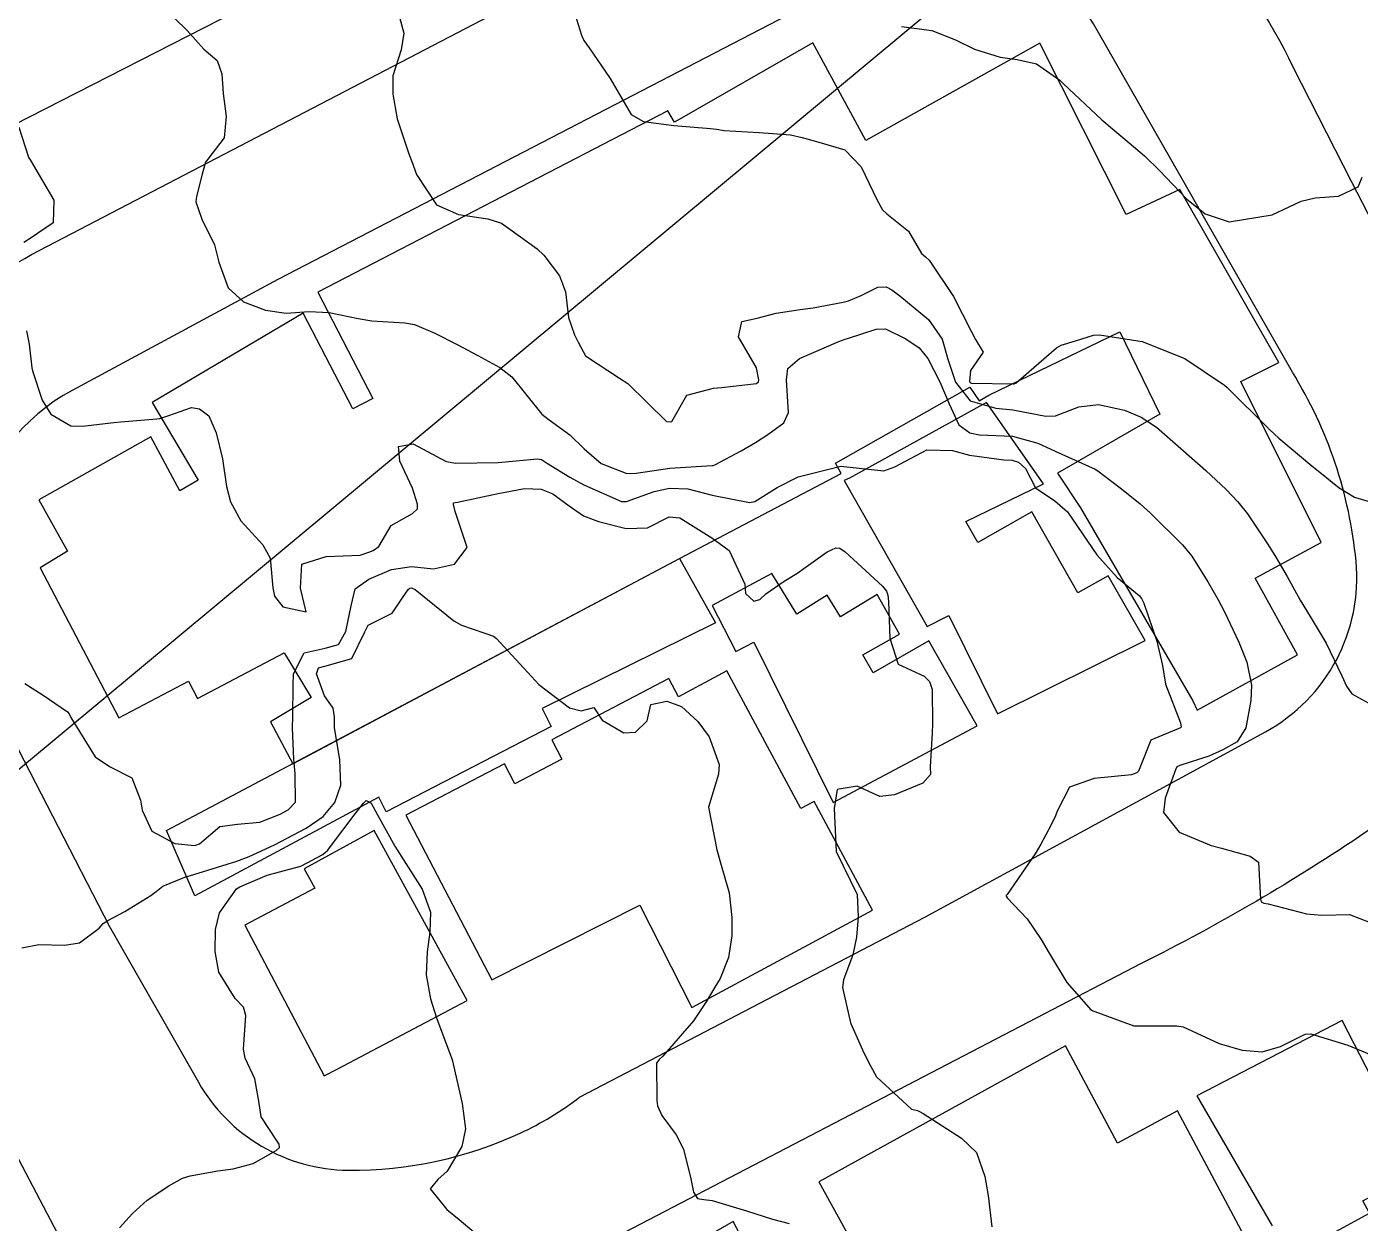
# Model space of a CAD drawing. Header units: metres. Extents: x 298520 to 308411, y 7433745 to 7450750.
# Drawn here: x 302715.3 to 302777.6, y 7441090.7 to 7441146.6 of the extents above; entities that cross this region are included whole.
import ezdxf

# ---------------------------------------------------------------- set-up
doc = ezdxf.new("R2010")
doc.units = ezdxf.units.M
doc.header["$LTSCALE"] = 10
doc.linetypes.add('CONTINUO', pattern=[0])
for name, color, linetype in [('Curvas de Nivel 1m', 11, 'Continuous'), ('Curvas de Nivel 5m', 15, 'Continuous'), ('Edificações', 30, 'Continuous'), ('TEXTO', 45, 'Continuous'), ('Vias Primárias', 230, 'Continuous')]:
    doc.layers.add(name, color=color, linetype=linetype)

msp = doc.modelspace()

# ---------------------------------------------------------------- linework, layer by layer
at = {"layer": 'Curvas de Nivel 1m', "flags": 128}
for points, elevation in [([(302721.595, 7441147.634), (302722.797, 7441146.458), (302723.574, 7441145.586), (302724.194, 7441145.065), (302724.412, 7441144.442), (302724.473, 7441143.517), (302724.621, 7441142.439), (302724.519, 7441141.444), (302723.754, 7441140.448), (302723.645, 7441140.314), (302723.502, 7441139.745), (302723.231, 7441138.709), (302723.204, 7441138.453), (302723.475, 7441137.648), (302724.071, 7441136.444), (302724.271, 7441135.625), (302724.707, 7441134.437), (302725.433, 7441133.771), (302726.449, 7441133.393), (302727.426, 7441133.251), (302728.491, 7441133.326), (302729.426, 7441133.284), (302730.787, 7441132.995), (302731.421, 7441132.889), (302732.962, 7441132.793), (302733.419, 7441132.716), (302734.365, 7441132.32), (302735.408, 7441131.785), (302736.382, 7441131.275), (302737.397, 7441130.703), (302737.957, 7441130.274), (302739.367, 7441128.53), (302739.708, 7441128.255), (302740.68, 7441127.564), (302741.35, 7441126.903), (302742.135, 7441126.222), (302743.338, 7441125.752), (302743.78, 7441125.765), (302745.341, 7441126.011), (302747.317, 7441126.134), (302747.343, 7441126.132), (302747.372, 7441126.131), (302747.449, 7441126.159), (302748.677, 7441126.819), (302749.354, 7441127.205), (302749.918, 7441127.574), (302750.668, 7441128.127), (302750.886, 7441128.609), (302750.805, 7441130.126), (302750.867, 7441130.657), (302751.403, 7441131.122), (302753.242, 7441131.924), (302753.412, 7441131.986), (302753.489, 7441132.013), (302753.695, 7441132.087), (302754.99, 7441132.504), (302755.42, 7441132.51), (302756.369, 7441132.056), (302756.99, 7441131.628), (302757.404, 7441131.126), (302757.961, 7441130.034), (302758.395, 7441129.013), (302758.855, 7441128.025), (302759.359, 7441127.648), (302759.809, 7441127.565), (302761.358, 7441127.502), (302762.546, 7441127.174), (302763.351, 7441126.804), (302765.216, 7441125.951), (302765.342, 7441125.885), (302766.445, 7441125.045), (302767.327, 7441124.336), (302767.794, 7441123.915), (302769.301, 7441122.421), (302769.729, 7441121.896), (302770.477, 7441120.692), (302770.945, 7441119.883), (302771.264, 7441119.29), (302771.94, 7441117.87), (302772.302, 7441116.932), (302772.522, 7441115.861), (302772.498, 7441115.143), (302772.257, 7441113.864), (302771.848, 7441113.215), (302771.187, 7441112.843), (302770.535, 7441112.535), (302769.176, 7441112.104), (302769.039, 7441112.037), (302768.97, 7441111.902), (302768.495, 7441110.571), (302768.417, 7441109.907), (302769.139, 7441108.989), (302770.643, 7441108.372), (302771.128, 7441108.247), (302772.461, 7441107.86), (302772.854, 7441107.588), (302772.938, 7441105.852), (302772.982, 7441105.732), (302773.101, 7441105.678), (302773.304, 7441105.645), (302775.096, 7441105.174), (302775.815, 7441105.104), (302777.096, 7441105.139), (302778.062, 7441104.765)], 746), ([(302740.836, 7441147.482), (302741.214, 7441146.236), (302741.335, 7441145.989), (302741.577, 7441145.653), (302742.558, 7441144.22), (302743.538, 7441142.528), (302744.123, 7441142.204), (302745.531, 7441142.016), (302747.254, 7441141.888), (302747.53, 7441141.847), (302747.893, 7441141.792), (302749.528, 7441141.687), (302750.99, 7441141.58), (302751.526, 7441141.457), (302752.417, 7441141.208), (302753.521, 7441140.878), (302754.284, 7441140.082), (302755.029, 7441138.536), (302755.284, 7441138.072), (302755.481, 7441137.889), (302756.503, 7441137.084), (302757.105, 7441136.045), (302757.298, 7441135.879), (302757.46, 7441135.729), (302758.595, 7441134.028), (302759.419, 7441132.414), (302759.635, 7441132.018), (302759.994, 7441131.428), (302759.398, 7441130.563), (302759.356, 7441130.058), (302759.368, 7441130.02), (302759.392, 7441129.986), (302759.44, 7441129.972), (302761.392, 7441129.943), (302761.443, 7441129.948), (302761.535, 7441129.998), (302763.409, 7441131.628), (302763.628, 7441131.751), (302764.302, 7441131.961), (302765.148, 7441132.221), (302765.417, 7441132.241), (302767.413, 7441131.92), (302769.405, 7441131.136), (302771.268, 7441129.881), (302771.391, 7441129.771), (302773.315, 7441127.851), (302773.337, 7441127.825), (302773.362, 7441127.807), (302773.794, 7441127.41), (302775.346, 7441126.106), (302775.505, 7441125.988), (302775.716, 7441125.824), (302776.614, 7441125.089), (302777.331, 7441124.651), (302778.948, 7441124.162)], 744), ([(302756.172, 7441146.644), (302757.587, 7441146.461), (302758.691, 7441146.029), (302759.579, 7441145.595), (302760.783, 7441145.209), (302761.574, 7441145.101), (302762.481, 7441144.896), (302763.565, 7441144.144), (302763.741, 7441143.968), (302765.538, 7441142.284), (302765.716, 7441142.129), (302765.941, 7441141.944), (302766.806, 7441141.211), (302767.52, 7441140.61), (302768.233, 7441139.913), (302769.493, 7441138.59), (302770.366, 7441137.891), (302771.479, 7441137.525), (302773.483, 7441137.85), (302774.846, 7441138.483), (302775.495, 7441138.639), (302776.585, 7441138.725), (302777.503, 7441139.156), (302777.702, 7441139.606)], 743), ([(302714.928, 7441141.95), (302715.388, 7441140.542), (302715.51, 7441140.335), (302716.564, 7441138.529), (302716.531, 7441137.471), (302715.465, 7441136.741), (302715.159, 7441136.545)], 747), ([(302715.294, 7441132.424), (302715.405, 7441131.794), (302715.539, 7441130.692), (302715.573, 7441130.547), (302716.014, 7441129.175), (302716.428, 7441128.534), (302717.365, 7441127.988), (302717.907, 7441127.973), (302719.367, 7441128.134), (302719.694, 7441128.169), (302721.371, 7441128.31), (302721.514, 7441128.325), (302721.945, 7441128.464), (302722.998, 7441128.832), (302723.376, 7441128.776), (302723.808, 7441128.446), (302724.151, 7441127.652), (302724.444, 7441126.439), (302724.625, 7441125.142), (302724.819, 7441124.435), (302725.31, 7441123.54), (302726.334, 7441122.414), (302726.673, 7441121.796), (302726.803, 7441120.407), (302726.878, 7441120.015), (302727.264, 7441119.528), (302728.357, 7441119.294), (302728.083, 7441120.392), (302728.155, 7441121.521), (302729.288, 7441121.868), (302730.873, 7441121.94), (302731.29, 7441122.074), (302731.486, 7441122.153), (302731.752, 7441122.345), (302732.32, 7441123.327), (302733.316, 7441123.89), (302733.551, 7441124.096), (302733.56, 7441124.328), (302733.33, 7441125.07), (302732.735, 7441126.336), (302732.675, 7441127.011), (302733.351, 7441127.133), (302734.894, 7441126.314), (302735.342, 7441126.237), (302737.328, 7441126.265), (302737.496, 7441126.278), (302739.16, 7441126.447), (302739.344, 7441126.41), (302739.438, 7441126.353), (302739.579, 7441126.256), (302740.675, 7441125.579), (302741.333, 7441125.217), (302743.091, 7441124.446), (302743.325, 7441124.442), (302744.613, 7441124.914), (302745.332, 7441125.07), (302746.187, 7441125.033), (302747.329, 7441124.745), (302749.063, 7441124.406), (302749.326, 7441124.45), (302750.355, 7441125.107), (302751.338, 7441125.6), (302753.343, 7441126.09), (302755.341, 7441125.876), (302755.854, 7441126.062), (302757.351, 7441126.857), (302758.552, 7441126.827), (302759.349, 7441126.609), (302760.953, 7441126.398), (302761.347, 7441126.374), (302761.636, 7441126.286), (302761.964, 7441125.991), (302762.433, 7441125.083), (302763.328, 7441124.476), (302763.925, 7441123.964), (302765.293, 7441121.95), (302766.244, 7441120.897), (302767.274, 7441120.055), (302767.391, 7441119.919), (302767.493, 7441119.694), (302768.1, 7441117.911), (302768.362, 7441116.779), (302768.51, 7441115.907), (302769.205, 7441114.095), (302769.242, 7441113.9), (302769.228, 7441113.874), (302769.202, 7441113.866), (302767.823, 7441113.284), (302767.268, 7441111.919), (302767.244, 7441111.847), (302767.171, 7441111.768), (302766.914, 7441111.667), (302765.168, 7441111.492), (302764.026, 7441111.1), (302763.444, 7441109.967), (302763.372, 7441109.746), (302763.143, 7441109.305), (302762.68, 7441108.427), (302762.409, 7441107.981), (302761.104, 7441106.076), (302761.069, 7441106.035), (302761.063, 7441106), (302761.102, 7441105.917), (302762.044, 7441104.938), (302762.7, 7441103.976), (302763.073, 7441103.327), (302763.896, 7441101.962), (302765.04, 7441100.666), (302767.033, 7441099.93), (302769.033, 7441099.93), (302769.33, 7441099.897), (302771.021, 7441099.106), (302772.082, 7441098.799), (302773.016, 7441098.716), (302773.887, 7441098.975), (302775.029, 7441099.547), (302775.292, 7441099.564), (302777.021, 7441099.038), (302778.308, 7441098.496)], 747), ([(302715.217, 7441115.943), (302716.062, 7441115.388), (302717.204, 7441114.612), (302717.284, 7441114.519), (302717.367, 7441114.352), (302718.501, 7441112.507), (302719.168, 7441112.058), (302720.208, 7441111.529), (302720.618, 7441110.478), (302720.692, 7441110.02), (302721.139, 7441109.043), (302722.211, 7441108.459), (302723.132, 7441108.367), (302723.205, 7441108.376), (302723.376, 7441108.448), (302724.322, 7441109.257), (302725.142, 7441109.37), (302726.192, 7441109.463), (302727.147, 7441109.832), (302727.516, 7441110.029), (302727.854, 7441110.393), (302727.847, 7441111.713), (302727.771, 7441112.394), (302727.722, 7441113.867), (302727.726, 7441114.395), (302727.747, 7441115.865), (302727.766, 7441116.395), (302728.254, 7441117.373), (302729.241, 7441117.585), (302729.861, 7441117.754), (302730.213, 7441118.366), (302730.464, 7441119.561), (302730.648, 7441120.359), (302731.278, 7441120.809), (302732.349, 7441121.273), (302733.284, 7441121.402), (302734.302, 7441121.301), (302735.285, 7441121.522), (302735.876, 7441122.301), (302735.318, 7441123.982), (302735.235, 7441124.311), (302735.246, 7441124.388), (302735.324, 7441124.404), (302735.429, 7441124.413), (302737.328, 7441124.816), (302738.552, 7441125.046), (302739.331, 7441125.024), (302739.873, 7441124.797), (302740.638, 7441124.24), (302741.316, 7441123.775), (302742.02, 7441123.515), (302743.308, 7441123.191), (302744.298, 7441123.211), (302745.316, 7441123.732), (302745.818, 7441123.68), (302747.302, 7441122.751), (302748.122, 7441122.152), (302748.845, 7441120.577), (302748.876, 7441120.144), (302749.268, 7441119.785), (302749.547, 7441119.859), (302749.837, 7441120.134), (302750.684, 7441120.72), (302751.282, 7441121.078), (302752.693, 7441122.099), (302753.102, 7441122.286), (302753.296, 7441122.265), (302753.539, 7441122.088), (302755.277, 7441120.491), (302755.465, 7441120.257), (302755.528, 7441120.066), (302755.562, 7441119.772), (302755.631, 7441118.064), (302756.017, 7441116.844), (302757.225, 7441116.281), (302757.482, 7441116.037), (302757.601, 7441115.654), (302757.625, 7441114.036), (302757.597, 7441113.636), (302757.518, 7441112.037), (302757.527, 7441111.679), (302757.165, 7441111.278), (302755.837, 7441110.737), (302755.159, 7441110.652), (302754.105, 7441111.139), (302753.162, 7441110.986), (302753.031, 7441110.092), (302753.123, 7441108.09), (302754.097, 7441106.08), (302754.141, 7441105.03), (302754.07, 7441104.08), (302753.892, 7441103.26), (302753.459, 7441102.086), (302753.414, 7441101.722), (302753.783, 7441100.082), (302754.414, 7441098.681), (302754.725, 7441098.073), (302755.005, 7441097.546), (302756.633, 7441096.045), (302756.917, 7441095.976), (302756.982, 7441095.952), (302757.184, 7441095.835), (302758.97, 7441094.689), (302759.67, 7441094.013), (302760.067, 7441092.887), (302760.224, 7441092.007), (302760.389, 7441090.535)], 748), ([(302715.068, 7441103.584), (302715.87, 7441103.739), (302717.071, 7441103.709), (302717.764, 7441103.821), (302718.68, 7441104.504), (302718.868, 7441104.72), (302719.087, 7441104.867), (302719.884, 7441105.282), (302721.098, 7441106.025), (302721.346, 7441106.222), (302721.661, 7441106.464), (302722.68, 7441106.884), (302723.111, 7441107.005), (302724.208, 7441107.348), (302725.121, 7441107.638), (302725.696, 7441107.85), (302726.874, 7441108.404), (302727.134, 7441108.531), (302728.353, 7441109.175), (302729.146, 7441109.722), (302729.691, 7441110.372), (302729.974, 7441111.181), (302729.929, 7441112.369), (302729.684, 7441113.884), (302729.675, 7441114.373), (302729.624, 7441114.791), (302729.213, 7441115.361), (302728.84, 7441116.384), (302728.937, 7441116.673), (302729.228, 7441116.745), (302730.482, 7441117.114), (302731.095, 7441118.352), (302731.256, 7441118.667), (302732.38, 7441119.221), (302733.115, 7441120.332), (302733.205, 7441120.4), (302733.274, 7441120.405), (302733.441, 7441120.328), (302735.258, 7441118.862), (302735.615, 7441118.663), (302736.696, 7441118.288), (302737.113, 7441118.153), (302737.241, 7441118.046), (302738.879, 7441116.263), (302739.219, 7441115.894), (302740.652, 7441114.802), (302741.207, 7441114.658), (302741.794, 7441114.816), (302742.18, 7441114.225), (302743.194, 7441113.638), (302743.741, 7441113.658), (302744.292, 7441114.199), (302744.452, 7441114.956), (302745.212, 7441115.116), (302745.889, 7441114.859), (302746.66, 7441114.168), (302747.192, 7441113.445), (302747.654, 7441112.155), (302747.626, 7441111.698), (302747.153, 7441110.16), (302747.541, 7441108.156), (302747.715, 7441107.563), (302748.115, 7441106.15), (302748.242, 7441104.997), (302748.244, 7441104.148), (302748.087, 7441103.13), (302747.698, 7441102.154), (302747.455, 7441101.75), (302747.042, 7441101.06), (302746.451, 7441100.169), (302745.016, 7441098.517), (302744.841, 7441098.366), (302744.727, 7441098.193), (302744.736, 7441096.443), (302744.769, 7441096.192), (302744.979, 7441095.751), (302745.637, 7441094.848), (302745.993, 7441094.175), (302746.333, 7441092.778), (302746.457, 7441092.167), (302746.636, 7441091.87), (302746.929, 7441091.812), (302747.317, 7441091.768), (302748.924, 7441091.295), (302750.15, 7441090.899), (302750.919, 7441090.699)], 749)]:
    msp.add_lwpolyline(points, dxfattribs=dict(at, elevation=elevation))
at = {"layer": 'Curvas de Nivel 5m', "flags": 128}
for points, elevation in [([(302732.669, 7441147.262), (302732.926, 7441146.337), (302732.79, 7441145.553), (302732.406, 7441144.342), (302732.409, 7441143.483), (302732.603, 7441142.339), (302733.154, 7441140.696), (302733.296, 7441140.332), (302733.504, 7441139.73), (302734.446, 7441138.32), (302735.478, 7441137.863), (302736.844, 7441137.656), (302737.475, 7441137.457), (302739.155, 7441136.263), (302739.46, 7441135.967), (302740.197, 7441134.996), (302740.472, 7441134.245), (302740.616, 7441133.051), (302740.899, 7441132.238), (302741.062, 7441131.888), (302741.403, 7441131.256), (302742.995, 7441130.214), (302743.389, 7441129.962), (302745.188, 7441128.192), (302745.363, 7441128.168), (302745.441, 7441128.189), (302746.144, 7441129.416), (302747.387, 7441129.737), (302747.763, 7441129.78), (302749.39, 7441129.961), (302749.489, 7441130.041), (302749.498, 7441130.139), (302749.398, 7441130.688), (302748.55, 7441132.149), (302748.716, 7441132.855), (302749.426, 7441133.016), (302750.313, 7441133.248), (302751.432, 7441133.415), (302752.04, 7441133.498), (302753.438, 7441133.762), (302753.696, 7441133.83), (302754.289, 7441134.082), (302755.059, 7441134.462), (302755.447, 7441134.475), (302755.724, 7441134.344), (302756.086, 7441134.06), (302757.427, 7441132.953), (302758.077, 7441132.033), (302758.34, 7441131.094), (302758.698, 7441130.027), (302759.38, 7441129.153), (302760.58, 7441128.803), (302761.374, 7441128.726), (302762.917, 7441128.429), (302763.37, 7441128.449), (302764.463, 7441128.873), (302765.378, 7441128.976), (302766.593, 7441128.713), (302767.37, 7441128.388), (302768.08, 7441127.913), (302769.352, 7441126.821), (302770.387, 7441125.89), (302771.334, 7441125.01), (302771.891, 7441124.434), (302772.333, 7441123.865), (302773.301, 7441122.42), (302773.658, 7441121.846), (302774.184, 7441120.941), (302774.806, 7441119.835), (302775.261, 7441119.069), (302776.014, 7441117.822), (302776.75, 7441116.293), (302776.958, 7441115.813), (302777.219, 7441115.46), (302778.286, 7441114.866)], 745), ([(302719.626, 7441090.493), (302720.24, 7441091.166), (302720.926, 7441091.787), (302721.936, 7441092.465), (302722.58, 7441092.812), (302722.94, 7441092.93), (302724.222, 7441093.159), (302724.945, 7441093.251), (302725.871, 7441093.494), (302726.959, 7441094.112), (302727.113, 7441094.246), (302727.09, 7441094.399), (302726.965, 7441094.587), (302726.255, 7441095.69), (302726.151, 7441096.412), (302725.961, 7441097.453), (302725.51, 7441098.423), (302725.433, 7441098.84), (302725.539, 7441100.422), (302725.427, 7441100.814), (302725.041, 7441101.216), (302724.272, 7441102.438), (302724.098, 7441103.409), (302724.122, 7441104.44), (302724.303, 7441105.226), (302725.102, 7441106.335), (302725.257, 7441106.428), (302726.54, 7441106.98), (302727.114, 7441107.141), (302728.113, 7441107.395), (302729.126, 7441107.948), (302729.367, 7441108.14), (302729.543, 7441108.374), (302730.643, 7441109.853), (302731.033, 7441110.352), (302731.154, 7441110.469), (302731.399, 7441110.348), (302731.686, 7441109.806), (302732.494, 7441108.336), (302733.118, 7441107.355), (302733.773, 7441106.323), (302734.16, 7441105.251), (302734.139, 7441104.319), (302734.001, 7441103.389), (302733.965, 7441102.321), (302734.166, 7441101.195), (302734.446, 7441100.316), (302735.017, 7441098.761), (302735.145, 7441098.439), (302735.189, 7441098.307), (302735.238, 7441098.078), (302735.639, 7441096.3), (302735.801, 7441095.128), (302735.625, 7441094.3), (302734.945, 7441093.139), (302734.501, 7441092.753), (302734.147, 7441092.318), (302734.923, 7441091.349), (302735.501, 7441090.883), (302736.209, 7441090.291)], 750)]:
    msp.add_lwpolyline(points, dxfattribs=dict(at, elevation=elevation))
at = {"layer": 'Edificações'}
for points in [[(302708.159, 7441154.148), (302722.757, 7441160.848), (302728.161, 7441150.682), (302725.078, 7441149.043), (302725.786, 7441147.713), (302714.678, 7441142.036), (302710.243, 7441150.12)], [(302760.252, 7441129.409), (302766.374, 7441132.373), (302768.234, 7441128.532), (302763.464, 7441125.766), (302764.534, 7441124.156), (302769.777, 7441115.123), (302769.991, 7441114.69), (302774.679, 7441117.285), (302772.699, 7441120.864), (302775.785, 7441122.532), (302772.026, 7441130.058), (302773.797, 7441130.942), (302769.172, 7441139.035), (302766.666, 7441137.864), (302762.637, 7441145.862), (302754.502, 7441141.317), (302752.024, 7441145.889), (302745.56, 7441142.181), (302745.26, 7441142.705), (302728.9, 7441134.235), (302731.473, 7441129.266), (302730.528, 7441128.776), (302728.213, 7441133.248), (302721.159, 7441129.073), (302723.307, 7441125.442), (302722.458, 7441124.94), (302721.093, 7441127.47), (302715.861, 7441124.526), (302717.21, 7441122.13), (302715.921, 7441121.342), (302719.603, 7441114.341), (302722.853, 7441116.049), (302723.277, 7441115.244), (302727.328, 7441117.374), (302728.591, 7441115.291), (302726.69, 7441114.139), (302727.725, 7441112.188), (302735.942, 7441116.549), (302745.806, 7441121.784), (302753.348, 7441125.759), (302753.083, 7441126.235), (302759.364, 7441129.794), (302759.795, 7441129.143)], [(302760.652, 7441114.524), (302767.555, 7441117.944), (302765.835, 7441120.976), (302764.414, 7441120.17), (302762.257, 7441123.97), (302759.73, 7441122.536), (302759.179, 7441123.506), (302762.812, 7441125.265), (302760.137, 7441129.074), (302753.734, 7441125.539), (302753.494, 7441125.422), (302757.373, 7441118.599), (302758.376, 7441119.115)], [(302721.834, 7441109.062), (302745.806, 7441121.784), (302747.483, 7441118.772), (302739.379, 7441114.765), (302739.795, 7441113.923), (302732.095, 7441109.947), (302731.748, 7441110.62), (302723.155, 7441106.02)], [(302747.327, 7441119.59), (302748.434, 7441117.44), (302749.264, 7441117.868), (302752.972, 7441110.369), (302759.713, 7441113.957), (302757.455, 7441117.928), (302754.843, 7441116.442), (302754.367, 7441117.278), (302756.077, 7441118.25), (302755.027, 7441120.098), (302753.326, 7441119.05), (302752.702, 7441120.063), (302751.279, 7441119.186), (302750.11, 7441121.083)], [(302733.011, 7441109.779), (302737.031, 7441102.08), (302743.949, 7441105.582), (302746.374, 7441100.791), (302754.819, 7441105.34), (302752.083, 7441110.42), (302751.47, 7441110.089), (302748.01, 7441116.531), (302745.756, 7441115.321), (302745.3, 7441116.169), (302739.831, 7441113.312), (302740.304, 7441112.407), (302738.099, 7441111.255), (302737.614, 7441112.183)], [(302725.488, 7441104.649), (302729.202, 7441097.594), (302729.809, 7441097.914), (302735.88, 7441101.126), (302731.539, 7441109.063), (302728.263, 7441107.272), (302728.757, 7441106.368)]]:
    msp.add_lwpolyline(points, close=True, dxfattribs=at)
for points in [[(302773.726, 7441088.824), (302778.043, 7441091.178), (302777.727, 7441091.757), (302780.359, 7441093.192), (302776.755, 7441100.179), (302769.969, 7441096.664), (302773.496, 7441090.582)], [(302772.308, 7441089.894), (302769.071, 7441095.958), (302766.261, 7441094.458), (302763.838, 7441098.995), (302752.316, 7441092.647), (302754.768, 7441088.196)], [(302750.725, 7441086.195), (302748.311, 7441090.79), (302742.875, 7441087.654)]]:
    msp.add_lwpolyline(points, dxfattribs=at)
at = {"layer": 'TEXTO', "linetype": 'CONTINUO'}
msp.add_polyline3d([(302781.52, 7441167.356, 0), (302620.035, 7441032.947, 0)], dxfattribs=at)
at = {"layer": 'Vias Primárias'}
msp.add_lwpolyline([(302639.243, 7441235.899), (302646.945, 7441221.905), (302654.242, 7441208.536), (302667.229, 7441184.589), (302722.49, 7441079.281)], dxfattribs=at)
at = {"layer": 'Vias Primárias', "elevation": 722.311}
msp.add_lwpolyline([(302704.527, 7441136.197, 0.29851), (302715.529, 7441135.993), (302747.436, 7441152.635, -0.097901), (302756.75, 7441155.369, -0.013881), (302760.169, 7441155.584, -0.110186), (302764.844, 7441154.711, -0.105053), (302770.327, 7441150.85, -0.076151), (302774.456, 7441144.764), (302777.201, 7441139.388), (302782.511, 7441129.095, -0.121827), (302783.806, 7441123.656, -0.126337), (302780.729, 7441112.093, -0.116327), (302777.887, 7441108.999, -0.033641), (302767.376, 7441102.856), (302742.835, 7441090.073)], format="xyb", dxfattribs=at)
at = {"layer": 'Vias Primárias'}
msp.add_lwpolyline([(302727.037, 7441134.826), (302717.422, 7441129.639, 0.211287), (302712.811, 7441123.693, 0.180884), (302713.821, 7441114.929), (302719.161, 7441104.574), (302723.317, 7441097.302, 0.266542), (302730.328, 7441093.189, 0.111547), (302738.36, 7441094.922, 0.054599), (302741.128, 7441096.596), (302757.269, 7441105.015), (302773.175, 7441113.685, 0.300364), (302777.408, 7441121.656, 0.115122), (302774.435, 7441130.489), (302765.139, 7441146.779, 0.133794), (302764.015, 7441147.905, 0.247767), (302752.966, 7441148.286)], format="xyb", close=True, dxfattribs=at)

doc.saveas('drawing.dxf')
